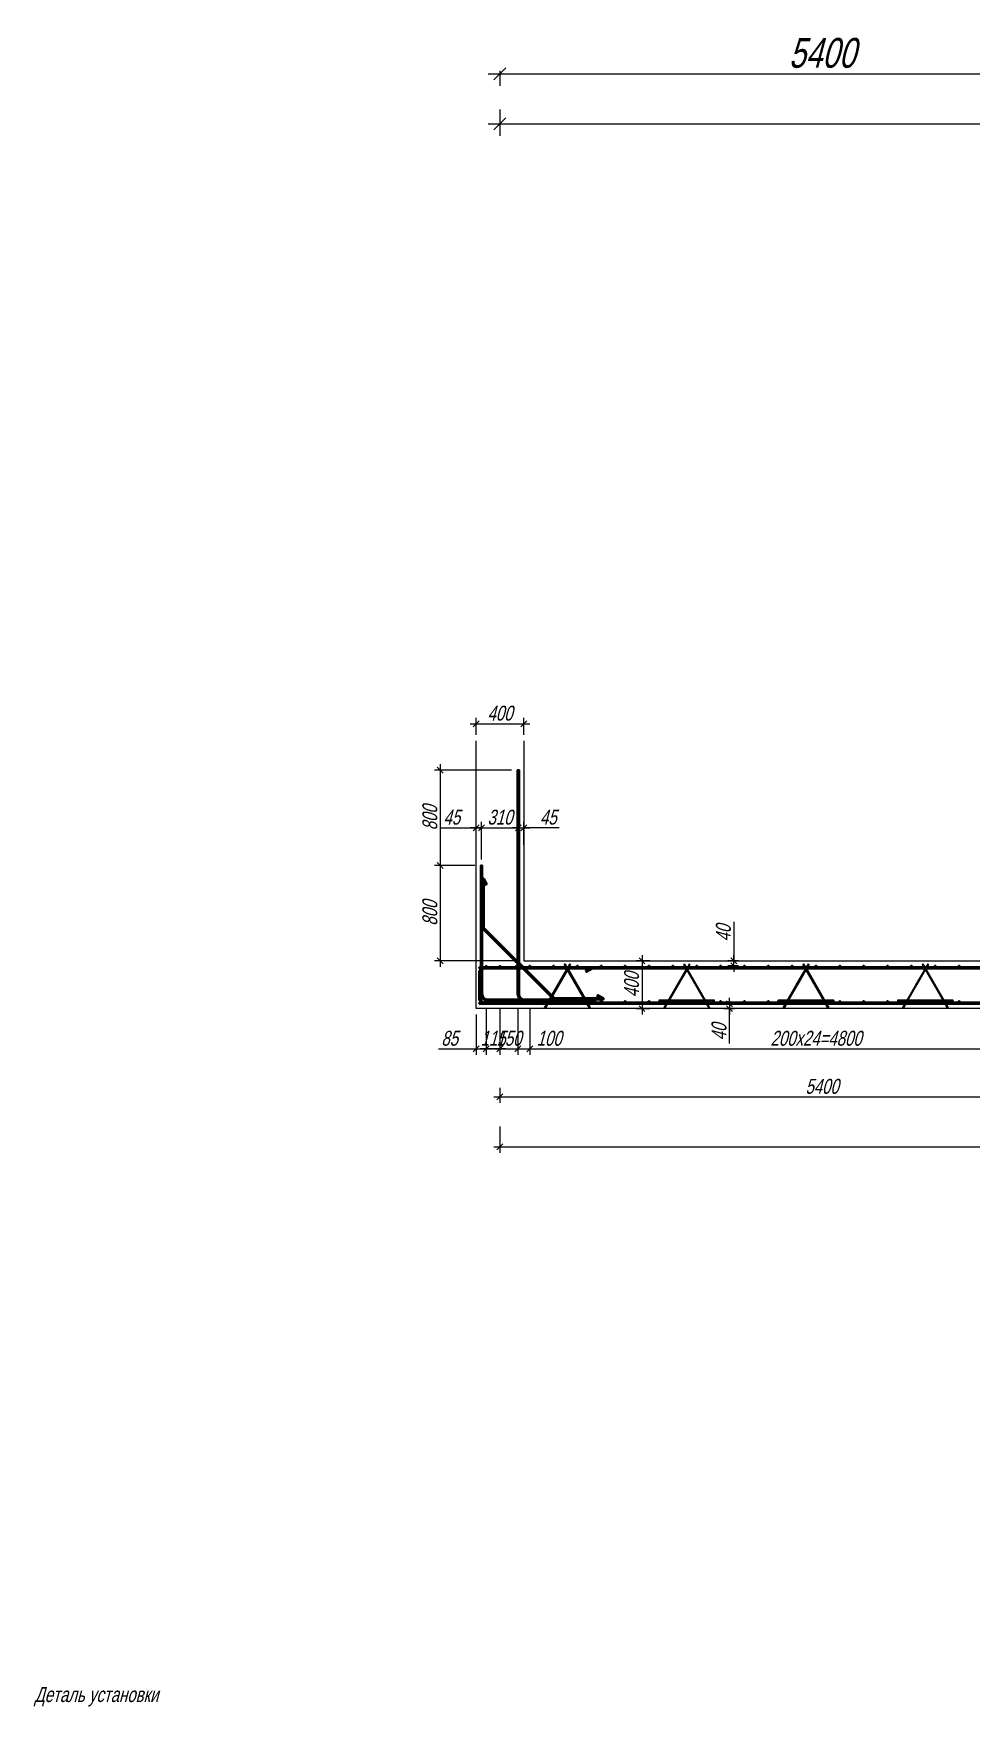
# Model space of a CAD drawing. Header units: millimetres. Extents: x 5929542 to 6152618, y 10240044 to 10382466.
# Drawn here: x 6055959 to 6063824, y 10253646 to 10267675 of the extents above; entities that cross this region are included whole.
import ezdxf
from ezdxf.enums import TextEntityAlignment as Align

# ---------------------------------------------------------------- set-up
doc = ezdxf.new("R2010")
doc.units = ezdxf.units.MM
doc.header["$PDMODE"] = 35
doc.layers.get('Defpoints').update_dxf_attribs({"color": 253})
doc.layers.add('Standard', color=7, linetype='Continuous')
for name, color, linetype, lineweight in [('арматура', 7, 'Continuous', 40), ('Основная', 7, 'Continuous', 30), ('Построения', 7, 'Continuous', 13), ('Размеры', 172, 'Continuous', 13), ('Текст', 134, 'Continuous', 13)]:
    doc.layers.add(name, color=color, linetype=linetype, lineweight=lineweight)
doc.styles.add('GOST 2.304', font='mipgost.ttf', dxfattribs={"width": 0.75, "oblique": 15})
doc.dimstyles.new('SPDS', dxfattribs={"dimtxt": 2.5, "dimasz": 1, "dimexe": 1, "dimexo": 1, "dimgap": 0.5, "dimtad": 1, "dimdec": 0, "dimrnd": 0.001, "dimtxsty": 'GOST 2.304', "dimblk": 'OBLIQUE', "dimcen": 2.5, "dimdle": 1, "dimclrd": 256, "dimclre": 256, "dimclrt": 256, "dimadec": 0, "dimazin": 2, "dimtfac": 0.75, "dimtdec": 0, "dimtmove": 1, "dimatfit": 3, "dimfxl": 1, "dimtolj": 1, "dimlwd": -1, "dimlwe": -1, "dimarcsym": 0})

# ---------------------------------------------------------------- blocks, each defined once
blk = doc.blocks.new('_Oblique')
at = {"color": 0, "linetype": 'ByBlock', "lineweight": -2}
blk.add_line((-0.5, -0.5), (0.5, 0.5), dxfattribs=at)
blk = doc.blocks.new('*D281')
at = {"layer": 'Defpoints', "color": 0, "ltscale": 100, "transparency": 16777216}
for p in [(6059870, 10267137), (6070670, 10267137), (6070670, 10266917)]:
    blk.add_point(p, dxfattribs=at)
at = {"layer": 'Размеры', "ltscale": 100, "transparency": 16777216}
for p, q in [((6059770, 10266917), (6070770, 10266917)), ((6059870, 10267037), (6059870, 10266817)), ((6070670, 10267037), (6070670, 10266817))]:
    blk.add_line(p, q, dxfattribs=at)
at = {"layer": 'Размеры', "ltscale": 100, "transparency": 16777216, "xscale": 100, "yscale": 100, "zscale": 100, "rotation": 180}
blk.add_blockref('_Oblique', (6059870, 10266917), dxfattribs=at)
at = {"layer": 'Размеры', "ltscale": 100, "transparency": 16777216, "xscale": 100, "yscale": 100, "zscale": 100}
blk.add_blockref('_Oblique', (6070670, 10266917), dxfattribs=at)
at = {"layer": 'Размеры', "ltscale": 100, "transparency": 16777216, "insert": (6065270, 10267092), "char_height": 250, "attachment_point": 5, "style": 'GOST 2.304'}
blk.add_mtext('\\A1;10800', dxfattribs=at)
blk = doc.blocks.new('*D278')
at = {"layer": 'Defpoints', "color": 0, "ltscale": 100, "transparency": 16777216}
for p in [(6059870, 10267461), (6065270, 10267461), (6065270, 10267336)]:
    blk.add_point(p, dxfattribs=at)
at = {"layer": 'Размеры', "ltscale": 100, "transparency": 16777216}
for p, q in [((6059770, 10267336), (6065370, 10267336)), ((6059870, 10267361), (6059870, 10267236)), ((6065270, 10267361), (6065270, 10267236))]:
    blk.add_line(p, q, dxfattribs=at)
at = {"layer": 'Размеры', "ltscale": 100, "transparency": 16777216, "xscale": 100, "yscale": 100, "zscale": 100, "rotation": 180}
blk.add_blockref('_Oblique', (6059870, 10267336), dxfattribs=at)
at = {"layer": 'Размеры', "ltscale": 100, "transparency": 16777216, "xscale": 100, "yscale": 100, "zscale": 100}
blk.add_blockref('_Oblique', (6065270, 10267336), dxfattribs=at)
at = {"layer": 'Размеры', "ltscale": 100, "transparency": 16777216, "insert": (6062570, 10267511), "char_height": 250, "attachment_point": 5, "style": 'GOST 2.304'}
blk.add_mtext('\\A1;5400', dxfattribs=at)
blk = doc.blocks.new('*U388')
at = {"layer": 'арматура', "ltscale": 100}
for centre in [(0, 150), (0, -146)]:
    blk.add_circle(centre, 6, dxfattribs=at)
blk = doc.blocks.new('*U389')
at = {"layer": 'Основная', "color": 0, "linetype": 'ByBlock', "lineweight": -2, "transparency": 16777216}
for p in [(0, 0), (200, 0), (400, 0), (600, 0), (800, 0), (1000, 0), (1200, 0), (1400, 0), (1600, 0), (1800, 0), (2000, 0), (2200, 0), (2400, 0), (2600, 0), (2800, 0), (3000, 0), (3200, 0), (3400, 0), (3600, 0), (3800, 0), (4000, 0), (4200, 0), (4400, 0), (4600, 0), (4800, 0)]:
    blk.add_blockref('*U388', p, dxfattribs=at)
blk = doc.blocks.new('*D392')
at = {"layer": 'Defpoints', "color": 0, "ltscale": 100, "transparency": 16777216}
for p in [(6059670, 10259498), (6059755, 10259556), (6059755, 10259162)]:
    blk.add_point(p, dxfattribs=at)
at = {"layer": 'Размеры', "ltscale": 100, "transparency": 16777216}
for p, q in [((6059755, 10259506), (6059755, 10259112)), ((6059670, 10259448), (6059670, 10259112)), ((6059356, 10259162), (6059670, 10259162)), ((6059620, 10259162), (6059805, 10259162))]:
    blk.add_line(p, q, dxfattribs=at)
at = {"layer": 'Размеры', "ltscale": 100, "transparency": 16777216, "xscale": 50.00000000000001, "yscale": 50.00000000000001, "zscale": 50.00000000000001, "rotation": 180}
blk.add_blockref('_Oblique', (6059670, 10259162), dxfattribs=at)
at = {"layer": 'Размеры', "ltscale": 100, "transparency": 16777216, "xscale": 50.00000000000001, "yscale": 50.00000000000001, "zscale": 50.00000000000001}
blk.add_blockref('_Oblique', (6059755, 10259162), dxfattribs=at)
at = {"layer": 'Размеры', "ltscale": 100, "transparency": 16777216, "insert": (6059448, 10259249), "char_height": 125, "attachment_point": 5, "style": 'GOST 2.304'}
blk.add_mtext('\\A1;85', dxfattribs=at)
blk = doc.blocks.new('*D393')
at = {"layer": 'Defpoints', "color": 0, "ltscale": 100, "transparency": 16777216}
for p in [(6059870, 10259556), (6060020, 10259556), (6060020, 10259162)]:
    blk.add_point(p, dxfattribs=at)
at = {"layer": 'Размеры', "ltscale": 100, "transparency": 16777216}
for p, q in [((6059870, 10259506), (6059870, 10259112)), ((6060020, 10259506), (6060020, 10259112)), ((6059820, 10259162), (6060070, 10259162))]:
    blk.add_line(p, q, dxfattribs=at)
at = {"layer": 'Размеры', "ltscale": 100, "transparency": 16777216, "xscale": 50.00000000000001, "yscale": 50.00000000000001, "zscale": 50.00000000000001, "rotation": 180}
blk.add_blockref('_Oblique', (6059870, 10259162), dxfattribs=at)
at = {"layer": 'Размеры', "ltscale": 100, "transparency": 16777216, "xscale": 50.00000000000001, "yscale": 50.00000000000001, "zscale": 50.00000000000001}
blk.add_blockref('_Oblique', (6060020, 10259162), dxfattribs=at)
at = {"layer": 'Размеры', "ltscale": 100, "transparency": 16777216, "insert": (6059945, 10259249), "char_height": 125, "attachment_point": 5, "style": 'GOST 2.304'}
blk.add_mtext('\\A1;150', dxfattribs=at)
blk = doc.blocks.new('*D394')
at = {"layer": 'Defpoints', "color": 0, "ltscale": 100, "transparency": 16777216}
for p in [(6060020, 10259556), (6060120, 10259556), (6060120, 10259162)]:
    blk.add_point(p, dxfattribs=at)
at = {"layer": 'Размеры', "ltscale": 100, "transparency": 16777216}
for p, q in [((6060020, 10259506), (6060020, 10259112)), ((6060120, 10259506), (6060120, 10259112)), ((6059970, 10259162), (6060170, 10259162))]:
    blk.add_line(p, q, dxfattribs=at)
at = {"layer": 'Размеры', "ltscale": 100, "transparency": 16777216, "xscale": 50.00000000000001, "yscale": 50.00000000000001, "zscale": 50.00000000000001, "rotation": 180}
blk.add_blockref('_Oblique', (6060020, 10259162), dxfattribs=at)
at = {"layer": 'Размеры', "ltscale": 100, "transparency": 16777216, "xscale": 50.00000000000001, "yscale": 50.00000000000001, "zscale": 50.00000000000001}
blk.add_blockref('_Oblique', (6060120, 10259162), dxfattribs=at)
at = {"layer": 'Размеры', "ltscale": 100, "transparency": 16777216, "insert": (6060282, 10259249), "char_height": 125, "attachment_point": 5, "style": 'GOST 2.304'}
blk.add_mtext('\\A1;100', dxfattribs=at)
blk = doc.blocks.new('*D395')
at = {"layer": 'Defpoints', "color": 0, "ltscale": 100, "transparency": 16777216}
for p in [(6059755, 10259556), (6059870, 10259556), (6059755, 10259162)]:
    blk.add_point(p, dxfattribs=at)
at = {"layer": 'Размеры', "ltscale": 100, "transparency": 16777216}
for p, q in [((6059755, 10259506), (6059755, 10259112)), ((6059870, 10259506), (6059870, 10259112)), ((6059920, 10259162), (6059705, 10259162))]:
    blk.add_line(p, q, dxfattribs=at)
at = {"layer": 'Размеры', "ltscale": 100, "transparency": 16777216, "xscale": 50.00000000000001, "yscale": 50.00000000000001, "zscale": 50.00000000000001, "rotation": 180}
blk.add_blockref('_Oblique', (6059755, 10259162), dxfattribs=at)
at = {"layer": 'Размеры', "ltscale": 100, "transparency": 16777216, "xscale": 50.00000000000001, "yscale": 50.00000000000001, "zscale": 50.00000000000001}
blk.add_blockref('_Oblique', (6059870, 10259162), dxfattribs=at)
at = {"layer": 'Размеры', "ltscale": 100, "transparency": 16777216, "insert": (6059812, 10259249), "char_height": 125, "attachment_point": 5, "style": 'GOST 2.304'}
blk.add_mtext('\\A1;115', dxfattribs=at)
blk = doc.blocks.new('*D396')
at = {"layer": 'Defpoints', "color": 0, "ltscale": 100, "transparency": 16777216}
for p in [(6060120, 10259556), (6064920, 10259556), (6064920, 10259162)]:
    blk.add_point(p, dxfattribs=at)
at = {"layer": 'Размеры', "ltscale": 100, "transparency": 16777216}
for p, q in [((6060120, 10259506), (6060120, 10259112)), ((6064920, 10259506), (6064920, 10259112)), ((6060070, 10259162), (6064970, 10259162))]:
    blk.add_line(p, q, dxfattribs=at)
at = {"layer": 'Размеры', "ltscale": 100, "transparency": 16777216, "xscale": 50.00000000000001, "yscale": 50.00000000000001, "zscale": 50.00000000000001, "rotation": 180}
blk.add_blockref('_Oblique', (6060120, 10259162), dxfattribs=at)
at = {"layer": 'Размеры', "ltscale": 100, "transparency": 16777216, "xscale": 50.00000000000001, "yscale": 50.00000000000001, "zscale": 50.00000000000001}
blk.add_blockref('_Oblique', (6064920, 10259162), dxfattribs=at)
at = {"layer": 'Размеры', "ltscale": 100, "transparency": 16777216, "insert": (6062520, 10259249), "char_height": 125, "attachment_point": 5, "style": 'GOST 2.304'}
blk.add_mtext('\\A1;200х24=4800', dxfattribs=at)
blk = doc.blocks.new('фывфывы')
at = {"layer": 'Standard', "color": 7, "linetype": 'Continuous', "lineweight": 30}
for p, q in [((6061816, 10259825), (6061654, 10259545)), ((6061820, 10259817), (6061663, 10259545)), ((6061816, 10259825), (6061739, 10259693)), ((6061820, 10259817), (6061749, 10259693)), ((6061793, 10259864), (6061800, 10259868)), ((6061793, 10259864), (6061806, 10259841)), ((6061800, 10259868), (6061816, 10259841)), ((6061813, 10259829), (6061977, 10259545)), ((6061823, 10259829), (6061987, 10259545)), ((6061841, 10259868), (6061825, 10259841)), ((6061827, 10259829), (6061825, 10259825)), ((6061847, 10259864), (6061834, 10259841)), ((6061847, 10259864), (6061841, 10259868)), ((6061587, 10259565), (6061587, 10259557)), ((6061666, 10259565), (6061587, 10259565)), ((6061587, 10259557), (6061661, 10259557)), ((6061647, 10259533), (6061629, 10259502)), ((6061629, 10259502), (6061636, 10259498)), ((6061656, 10259533), (6061636, 10259498)), ((6061670, 10259557), (6061970, 10259557)), ((6061966, 10259565), (6061675, 10259565)), ((6062054, 10259565), (6061975, 10259565)), ((6061980, 10259557), (6062054, 10259557)), ((6061984, 10259533), (6062004, 10259498)), ((6061993, 10259533), (6062011, 10259502)), ((6062011, 10259502), (6062004, 10259498)), ((6062054, 10259557), (6062054, 10259565))]:
    blk.add_line(p, q, dxfattribs=at)
for centre in [(6061811, 10259825), (6061830, 10259825), (6061654, 10259553), (6061987, 10259553)]:
    blk.add_circle(centre, 4, dxfattribs=at)
blk = doc.blocks.new('ваваав')
at = {"layer": 'Построения', "color": 7, "linetype": 'Continuous'}
for p, q in [((6061431, 10259825), (6061270, 10259545)), ((6061436, 10259817), (6061279, 10259545)), ((6061431, 10259825), (6061355, 10259693)), ((6061436, 10259817), (6061364, 10259693)), ((6061409, 10259864), (6061416, 10259868)), ((6061409, 10259864), (6061422, 10259841)), ((6061416, 10259868), (6061431, 10259841)), ((6061429, 10259829), (6061593, 10259545)), ((6061438, 10259829), (6061602, 10259545)), ((6061456, 10259868), (6061441, 10259841)), ((6061443, 10259829), (6061441, 10259825)), ((6061463, 10259864), (6061450, 10259841)), ((6061463, 10259864), (6061456, 10259868)), ((6061203, 10259565), (6061203, 10259557)), ((6061281, 10259565), (6061203, 10259565)), ((6061203, 10259557), (6061277, 10259557)), ((6061263, 10259533), (6061245, 10259502)), ((6061245, 10259502), (6061252, 10259498)), ((6061272, 10259533), (6061252, 10259498)), ((6061286, 10259557), (6061586, 10259557)), ((6061581, 10259565), (6061291, 10259565)), ((6061670, 10259565), (6061591, 10259565)), ((6061595, 10259557), (6061670, 10259557)), ((6061600, 10259533), (6061620, 10259498)), ((6061609, 10259533), (6061627, 10259502)), ((6061627, 10259502), (6061620, 10259498)), ((6061670, 10259557), (6061670, 10259565))]:
    blk.add_line(p, q, dxfattribs=at)
for centre in [(6061427, 10259825), (6061445, 10259825), (6061269, 10259553), (6061603, 10259553)]:
    blk.add_circle(centre, 4, dxfattribs=at)
blk = doc.blocks.new('*D410')
at = {"layer": 'Defpoints', "color": 0, "ltscale": 100, "transparency": 16777216}
for p in [(6059870, 10258559), (6070670, 10258559), (6070670, 10258339)]:
    blk.add_point(p, dxfattribs=at)
at = {"layer": 'Размеры', "ltscale": 100, "transparency": 16777216}
for p, q in [((6059870, 10258509), (6059870, 10258289)), ((6070670, 10258509), (6070670, 10258289)), ((6059820, 10258339), (6070720, 10258339))]:
    blk.add_line(p, q, dxfattribs=at)
at = {"layer": 'Размеры', "ltscale": 100, "transparency": 16777216, "xscale": 50.00000000000001, "yscale": 50.00000000000001, "zscale": 50.00000000000001, "rotation": 180}
blk.add_blockref('_Oblique', (6059870, 10258339), dxfattribs=at)
at = {"layer": 'Размеры', "ltscale": 100, "transparency": 16777216, "xscale": 50.00000000000001, "yscale": 50.00000000000001, "zscale": 50.00000000000001}
blk.add_blockref('_Oblique', (6070670, 10258339), dxfattribs=at)
at = {"layer": 'Размеры', "ltscale": 100, "transparency": 16777216, "insert": (6065270, 10258427), "char_height": 125, "attachment_point": 5, "style": 'GOST 2.304'}
blk.add_mtext('\\A1;10800', dxfattribs=at)
blk = doc.blocks.new('*D411')
at = {"layer": 'Defpoints', "color": 0, "ltscale": 100, "transparency": 16777216}
for p in [(6059870, 10258883), (6065270, 10258883), (6065270, 10258759)]:
    blk.add_point(p, dxfattribs=at)
at = {"layer": 'Размеры', "ltscale": 100, "transparency": 16777216}
for p, q in [((6059870, 10258833), (6059870, 10258709)), ((6065270, 10258833), (6065270, 10258709)), ((6059820, 10258759), (6065320, 10258759))]:
    blk.add_line(p, q, dxfattribs=at)
at = {"layer": 'Размеры', "ltscale": 100, "transparency": 16777216, "xscale": 50.00000000000001, "yscale": 50.00000000000001, "zscale": 50.00000000000001, "rotation": 180}
blk.add_blockref('_Oblique', (6059870, 10258759), dxfattribs=at)
at = {"layer": 'Размеры', "ltscale": 100, "transparency": 16777216, "xscale": 50.00000000000001, "yscale": 50.00000000000001, "zscale": 50.00000000000001}
blk.add_blockref('_Oblique', (6065270, 10258759), dxfattribs=at)
at = {"layer": 'Размеры', "ltscale": 100, "transparency": 16777216, "insert": (6062570, 10258846), "char_height": 125, "attachment_point": 5, "style": 'GOST 2.304'}
blk.add_mtext('\\A1;5400', dxfattribs=at)
blk = doc.blocks.new('*D413')
at = {"layer": 'Defpoints', "color": 0, "ltscale": 100, "transparency": 16777216}
for p in [(6059670, 10261015), (6059670, 10260814), (6059716, 10260698)]:
    blk.add_point(p, dxfattribs=at)
at = {"layer": 'Размеры', "ltscale": 100, "transparency": 16777216}
for p, q in [((6059670, 10260864), (6059670, 10261065)), ((6059716, 10260748), (6059716, 10261065)), ((6059374, 10261015), (6059670, 10261015)), ((6059670, 10261015), (6059620, 10261015)), ((6059716, 10261015), (6059670, 10261015)), ((6059716, 10261015), (6059670, 10261015)), ((6059716, 10261015), (6059766, 10261015))]:
    blk.add_line(p, q, dxfattribs=at)
at = {"layer": 'Размеры', "ltscale": 100, "transparency": 16777216, "xscale": 50.00000000000001, "yscale": 50.00000000000001, "zscale": 50.00000000000001}
blk.add_blockref('_Oblique', (6059670, 10261015), dxfattribs=at)
at = {"layer": 'Размеры', "ltscale": 100, "transparency": 16777216, "xscale": 50.00000000000001, "yscale": 50.00000000000001, "zscale": 50.00000000000001, "rotation": 180}
blk.add_blockref('_Oblique', (6059716, 10261015), dxfattribs=at)
at = {"layer": 'Размеры', "ltscale": 100, "transparency": 16777216, "insert": (6059466, 10261103), "char_height": 125, "attachment_point": 5, "style": 'GOST 2.304'}
blk.add_mtext('\\A1;45', dxfattribs=at)
blk = doc.blocks.new('*D414')
at = {"layer": 'Defpoints', "color": 0, "ltscale": 100, "transparency": 16777216}
for p in [(6060024, 10261015), (6060024, 10260876), (6059716, 10260698)]:
    blk.add_point(p, dxfattribs=at)
at = {"layer": 'Размеры', "ltscale": 100, "transparency": 16777216}
for p, q in [((6059716, 10260748), (6059716, 10261065)), ((6060024, 10260926), (6060024, 10261065)), ((6059666, 10261015), (6060074, 10261015))]:
    blk.add_line(p, q, dxfattribs=at)
at = {"layer": 'Размеры', "ltscale": 100, "transparency": 16777216, "xscale": 50.00000000000001, "yscale": 50.00000000000001, "zscale": 50.00000000000001, "rotation": 180}
blk.add_blockref('_Oblique', (6059716, 10261015), dxfattribs=at)
at = {"layer": 'Размеры', "ltscale": 100, "transparency": 16777216, "xscale": 50.00000000000001, "yscale": 50.00000000000001, "zscale": 50.00000000000001}
blk.add_blockref('_Oblique', (6060024, 10261015), dxfattribs=at)
at = {"layer": 'Размеры', "ltscale": 100, "transparency": 16777216, "insert": (6059870, 10261103), "char_height": 125, "attachment_point": 5, "style": 'GOST 2.304'}
blk.add_mtext('\\A1;310', dxfattribs=at)
blk = doc.blocks.new('*D415')
at = {"layer": 'Defpoints', "color": 0, "ltscale": 100, "transparency": 16777216}
for p in [(6060024, 10260926), (6060070, 10261015), (6060070, 10260821)]:
    blk.add_point(p, dxfattribs=at)
at = {"layer": 'Размеры', "ltscale": 100, "transparency": 16777216}
for p, q in [((6060024, 10260976), (6060024, 10261065)), ((6060070, 10260871), (6060070, 10261065)), ((6060024, 10261015), (6059974, 10261015)), ((6060024, 10261015), (6060070, 10261015)), ((6060024, 10261015), (6060070, 10261015)), ((6060070, 10261015), (6060120, 10261015)), ((6060367, 10261015), (6060070, 10261015))]:
    blk.add_line(p, q, dxfattribs=at)
at = {"layer": 'Размеры', "ltscale": 100, "transparency": 16777216, "xscale": 50.00000000000001, "yscale": 50.00000000000001, "zscale": 50.00000000000001}
blk.add_blockref('_Oblique', (6060024, 10261015), dxfattribs=at)
at = {"layer": 'Размеры', "ltscale": 100, "transparency": 16777216, "xscale": 50.00000000000001, "yscale": 50.00000000000001, "zscale": 50.00000000000001, "rotation": 180}
blk.add_blockref('_Oblique', (6060070, 10261015), dxfattribs=at)
at = {"layer": 'Размеры', "ltscale": 100, "transparency": 16777216, "insert": (6060275, 10261103), "char_height": 125, "attachment_point": 5, "style": 'GOST 2.304'}
blk.add_mtext('\\A1;45', dxfattribs=at)
blk = doc.blocks.new('*D416')
at = {"layer": 'Defpoints', "color": 0, "ltscale": 100, "transparency": 16777216}
for p in [(6061831, 10259898), (6061920, 10259898), (6061920, 10259858)]:
    blk.add_point(p, dxfattribs=at)
at = {"layer": 'Размеры', "ltscale": 100, "transparency": 16777216}
for p, q in [((6061831, 10260226), (6061831, 10259898)), ((6061831, 10259898), (6061831, 10259948)), ((6061870, 10259898), (6061781, 10259898)), ((6061870, 10259858), (6061781, 10259858)), ((6061831, 10259858), (6061831, 10259898)), ((6061831, 10259858), (6061831, 10259898)), ((6061831, 10259858), (6061831, 10259808))]:
    blk.add_line(p, q, dxfattribs=at)
at = {"layer": 'Размеры', "ltscale": 100, "transparency": 16777216, "xscale": 50.00000000000001, "yscale": 50.00000000000001, "zscale": 50.00000000000001}
for p, rotation in [((6061831, 10259898), 270), ((6061831, 10259858), 90)]:
    blk.add_blockref('_Oblique', p, dxfattribs=dict(at, rotation=rotation))
at = {"layer": 'Размеры', "ltscale": 100, "transparency": 16777216, "insert": (6061744, 10260131), "char_height": 125, "attachment_point": 5, "rotation": 90, "style": 'GOST 2.304'}
blk.add_mtext('\\A1;40', dxfattribs=at)
blk = doc.blocks.new('*D417')
at = {"layer": 'Defpoints', "color": 0, "ltscale": 100, "transparency": 16777216}
for p in [(6061795, 10259498), (6061887, 10259538), (6061887, 10259498)]:
    blk.add_point(p, dxfattribs=at)
at = {"layer": 'Размеры', "ltscale": 100, "transparency": 16777216}
for p, q in [((6061837, 10259538), (6061745, 10259538)), ((6061837, 10259498), (6061745, 10259498)), ((6061795, 10259538), (6061795, 10259588)), ((6061795, 10259538), (6061795, 10259498)), ((6061795, 10259538), (6061795, 10259498)), ((6061795, 10259498), (6061795, 10259448)), ((6061795, 10259207), (6061795, 10259498))]:
    blk.add_line(p, q, dxfattribs=at)
at = {"layer": 'Размеры', "ltscale": 100, "transparency": 16777216, "xscale": 50.00000000000001, "yscale": 50.00000000000001, "zscale": 50.00000000000001}
for p, rotation in [((6061795, 10259538), 270), ((6061795, 10259498), 90)]:
    blk.add_blockref('_Oblique', p, dxfattribs=dict(at, rotation=rotation))
at = {"layer": 'Размеры', "ltscale": 100, "transparency": 16777216, "insert": (6061707, 10259302), "char_height": 125, "attachment_point": 5, "rotation": 90, "style": 'GOST 2.304'}
blk.add_mtext('\\A1;40', dxfattribs=at)
blk = doc.blocks.new('*D424')
at = {"layer": 'Defpoints', "color": 0, "ltscale": 100, "transparency": 16777216}
for p in [(6060070, 10261887), (6059670, 10261743), (6060070, 10261743)]:
    blk.add_point(p, dxfattribs=at)
at = {"layer": 'Размеры', "ltscale": 100, "transparency": 16777216}
for p, q in [((6059620, 10261887), (6060120, 10261887)), ((6059670, 10261793), (6059670, 10261937)), ((6060070, 10261793), (6060070, 10261937))]:
    blk.add_line(p, q, dxfattribs=at)
at = {"layer": 'Размеры', "ltscale": 100, "transparency": 16777216, "xscale": 50.00000000000001, "yscale": 50.00000000000001, "zscale": 50.00000000000001, "rotation": 180}
blk.add_blockref('_Oblique', (6059670, 10261887), dxfattribs=at)
at = {"layer": 'Размеры', "ltscale": 100, "transparency": 16777216, "xscale": 50.00000000000001, "yscale": 50.00000000000001, "zscale": 50.00000000000001}
blk.add_blockref('_Oblique', (6060070, 10261887), dxfattribs=at)
at = {"layer": 'Размеры', "ltscale": 100, "transparency": 16777216, "insert": (6059870, 10261975), "char_height": 125, "attachment_point": 5, "style": 'GOST 2.304'}
blk.add_mtext('\\A1;400', dxfattribs=at)
blk = doc.blocks.new('*D427')
at = {"layer": 'Defpoints', "color": 0, "ltscale": 100, "transparency": 16777216}
for p in [(6061177, 10259898), (6061061, 10259498), (6061177, 10259498)]:
    blk.add_point(p, dxfattribs=at)
at = {"layer": 'Размеры', "ltscale": 100, "transparency": 16777216}
for p, q in [((6061061, 10259948), (6061061, 10259448)), ((6061127, 10259898), (6061011, 10259898)), ((6061127, 10259498), (6061011, 10259498))]:
    blk.add_line(p, q, dxfattribs=at)
at = {"layer": 'Размеры', "ltscale": 100, "transparency": 16777216, "xscale": 50.00000000000001, "yscale": 50.00000000000001, "zscale": 50.00000000000001}
for p, rotation in [((6061061, 10259898), 90), ((6061061, 10259498), 270)]:
    blk.add_blockref('_Oblique', p, dxfattribs=dict(at, rotation=rotation))
at = {"layer": 'Размеры', "ltscale": 100, "transparency": 16777216, "insert": (6060974, 10259698), "char_height": 125, "attachment_point": 5, "rotation": 90, "style": 'GOST 2.304'}
blk.add_mtext('\\A1;400', dxfattribs=at)
blk = doc.blocks.new('*D428')
at = {"layer": 'Defpoints', "color": 0, "ltscale": 100, "transparency": 16777216}
for p in [(6059710, 10260698), (6059370, 10259898), (6060070, 10259898)]:
    blk.add_point(p, dxfattribs=at)
at = {"layer": 'Размеры', "ltscale": 100, "transparency": 16777216}
for p, q in [((6059370, 10260748), (6059370, 10259848)), ((6059660, 10260698), (6059320, 10260698)), ((6060020, 10259898), (6059320, 10259898))]:
    blk.add_line(p, q, dxfattribs=at)
at = {"layer": 'Размеры', "ltscale": 100, "transparency": 16777216, "xscale": 50.00000000000001, "yscale": 50.00000000000001, "zscale": 50.00000000000001}
for p, rotation in [((6059370, 10260698), 90), ((6059370, 10259898), 270)]:
    blk.add_blockref('_Oblique', p, dxfattribs=dict(at, rotation=rotation))
at = {"layer": 'Размеры', "ltscale": 100, "transparency": 16777216, "insert": (6059283, 10260298), "char_height": 125, "attachment_point": 5, "rotation": 90, "style": 'GOST 2.304'}
blk.add_mtext('\\A1;800', dxfattribs=at)
blk = doc.blocks.new('*D429')
at = {"layer": 'Defpoints', "color": 0, "ltscale": 100, "transparency": 16777216}
for p in [(6060018, 10261498), (6059370, 10260698), (6059552, 10260698)]:
    blk.add_point(p, dxfattribs=at)
at = {"layer": 'Размеры', "ltscale": 100, "transparency": 16777216}
for p, q in [((6059968, 10261498), (6059320, 10261498)), ((6059370, 10261548), (6059370, 10260648)), ((6059502, 10260698), (6059320, 10260698))]:
    blk.add_line(p, q, dxfattribs=at)
at = {"layer": 'Размеры', "ltscale": 100, "transparency": 16777216, "xscale": 50.00000000000001, "yscale": 50.00000000000001, "zscale": 50.00000000000001}
for p, rotation in [((6059370, 10261498), 90), ((6059370, 10260698), 270)]:
    blk.add_blockref('_Oblique', p, dxfattribs=dict(at, rotation=rotation))
at = {"layer": 'Размеры', "ltscale": 100, "transparency": 16777216, "insert": (6059283, 10261098), "char_height": 125, "attachment_point": 5, "rotation": 90, "style": 'GOST 2.304'}
blk.add_mtext('\\A1;800', dxfattribs=at)

msp = doc.modelspace()

# ---------------------------------------------------------------- linework, layer by layer
at = {"layer": 'арматура', "ltscale": 100}
for p, q in [((6059694.70715, 10259846.32768), (6059694.70715, 10259834.32768)), ((6059694.70715, 10259550.32768), (6059694.70715, 10259538.32768))]:
    msp.add_line(p, q, dxfattribs=at)
at = {"layer": 'арматура', "color": 1, "ltscale": 100}
for points in [[(6060029.70715, 10259898.32768), (6060029.70715, 10261498.32768), (6060017.70715, 10261498.32768), (6060017.70715, 10259898.32768), (6060017.70715, 10259622.32768, 0.4142135624), (6060077.70715, 10259562.32768), (6060607.92623, 10259562.32768), (6060607.92623, 10259574.32768), (6060077.70715, 10259574.32768, -0.4142135624), (6060029.70715, 10259622.32768)], [(6059721.70715, 10259898.32768), (6059721.70715, 10260698.32768), (6059709.70715, 10260698.32768), (6059709.70715, 10259898.32768), (6059709.70715, 10259622.32768, 0.4142135624), (6059769.70715, 10259562.32768), (6060299.92623, 10259562.32768), (6060299.92623, 10259574.32768), (6059769.70715, 10259574.32768, -0.4142135624), (6059721.70715, 10259622.32768)]]:
    msp.add_lwpolyline(points, format="xyb", close=True, dxfattribs=at)
at = {"layer": 'арматура', "color": 5, "ltscale": 100}
msp.add_lwpolyline([(6060711.78299, 10259586.32768), (6060334.97923, 10259586.32768, -0.1989123674), (6060318.00888, 10259593.3569), (6059740.73659, 10260170.62919, -0.1989123674), (6059733.70715, 10260187.59976), (6059733.70715, 10260564.40352), (6059748.27486, 10260537.42647), (6059758.8337, 10260543.12828), (6059733.70715, 10260589.65863), (6059721.70715, 10260589.65863), (6059721.70715, 10260187.59976, 0.1989123674), (6059732.2513, 10260162.14391), (6060309.52338, 10259584.87183, 0.1989123674), (6060334.97923, 10259574.32768), (6060737.0381, 10259574.32768), (6060737.0381, 10259586.32768), (6060690.50775, 10259611.45423), (6060684.80594, 10259600.89538), (6060711.78299, 10259586.32768)], format="xyb", dxfattribs=at)
at = {"layer": 'арматура', "ltscale": 100}
for points in [[(6059694.70715, 10259846.32768), (6070847.03914, 10259846.32768)], [(6070847.03914, 10259834.32768), (6059694.70715, 10259834.32768)], [(6059694.70715, 10259550.32768), (6070847.03914, 10259550.32768)], [(6070847.03914, 10259538.32768), (6059694.70715, 10259538.32768)]]:
    msp.add_lwpolyline(points, dxfattribs=at)
at = {"layer": 'арматура', "color": 3, "ltscale": 100}
msp.add_lwpolyline([(6060644.70715, 10259538.32768), (6059742.70715, 10259538.32768, -0.4142135624), (6059694.70715, 10259586.32768), (6059694.70715, 10259798.32768, -0.4142135624), (6059742.70715, 10259846.32768), (6060644.70715, 10259846.32768), (6060644.70715, 10259834.32768), (6060594.75452, 10259805.53214), (6060588.76149, 10259815.92847), (6060620.67925, 10259834.32768), (6059742.70715, 10259834.32768, 0.4142135624), (6059706.70715, 10259798.32768), (6059706.70715, 10259586.32768, 0.4142135624), (6059742.70715, 10259550.32768), (6060620.67925, 10259550.32768), (6060588.76149, 10259568.72689), (6060594.75452, 10259579.12321), (6060644.70715, 10259550.32768)], format="xyb", close=True, dxfattribs=at)
at = {"layer": 'арматура', "ltscale": 100}
for radius, start, end in [(60, 269.999548533, 269.999999998), (48, 269.999643083, 269.999999999)]:
    msp.add_arc((6059754.70715, 10259598.32768), radius, start, end, dxfattribs=at)
at = {"layer": 'Основная', "ltscale": 100}
for centre in [(6059754.80007, 10259852.32768), (6059869.70715, 10259852.32768), (6060007.70715, 10259852.32768), (6059754.80007, 10259556.32768), (6059869.70715, 10259556.32768), (6060019.70715, 10259556.32768)]:
    msp.add_circle(centre, 6, dxfattribs=at)
at = {"layer": 'Построения', "ltscale": 100}
for points in [[(6059669.70715, 10259898.32768), (6059669.70715, 10261743.26232)], [(6060069.70715, 10261743.26232), (6060069.70715, 10259898.32768)], [(6070870.41076, 10259898.32768), (6070870.41076, 10259498.32768), (6059669.70715, 10259498.32768), (6059669.70715, 10259898.32768)], [(6060069.70715, 10259898.32768), (6065070.41076, 10259898.32768)]]:
    msp.add_lwpolyline(points, dxfattribs=at)

# ---------------------------------------------------------------- block references
at = {"layer": 'Основная'}
for name, p in [('*U389', (6060119.70715, 10259701.82768)), ('фывфывы', (-1384.29554, 5)), ('ваваав', (0, 5)), ('фывфывы', (615.70446, 5)), ('ваваав', (2000, 5))]:
    msp.add_blockref(name, p, dxfattribs=at)

# ---------------------------------------------------------------- texts
at = {"layer": 'Текст', "ltscale": 20, "style": 'GOST 2.304', "oblique": 15, "width": 0.75}
msp.add_text('Деталь установки', height=125, dxfattribs=at).set_placement((6056486.83978, 10253683.89407), align=Align.CENTER)

# ---------------------------------------------------------------- dimensions: what is measured, and where the dimension line sits
at = {"layer": 'Размеры', "ltscale": 100}
for base, p1, p2, override, picture, middle in [((6065270.41076, 10267336.4275), (6059869.70715, 10267460.99767), (6065270.41076, 10267460.99767), {"dimscale": 100, "dimlfac": 1, "dimrnd": 5, "dimtxsty": 'GOST 2.304', "dimtolj": 1}, '*D278', (6062570.05896, 10267511.4275)), ((6070670.41076, 10266917.11676), (6059869.70715, 10267136.65818), (6070670.41076, 10267136.65818), {"dimscale": 100, "dimlfac": 1, "dimrnd": 5, "dimtxsty": 'GOST 2.304', "dimtolj": 1}, '*D281', (6065270.05896, 10267092.11676)), ((6060069.70715, 10261887.21341), (6059669.70715, 10261743.26232), (6060069.70715, 10261743.26232), {"dimscale": 50, "dimrnd": 5}, '*D424', (6059869.70715, 10261974.71341)), ((6060023.70715, 10261015.24593), (6059715.70715, 10260698.32768), (6060023.70715, 10260876.34326), {"dimscale": 50, "dimrnd": 5}, '*D414', (6059869.70715, 10261102.74593)), ((6065270.41076, 10258758.74999), (6059869.70715, 10258883.32016), (6065270.41076, 10258883.32016), {"dimscale": 50, "dimlfac": 1, "dimrnd": 5, "dimtxsty": 'GOST 2.304', "dimtolj": 1}, '*D411', (6062570.05896, 10258846.24999)), ((6070670.41076, 10258339.43925), (6059869.70715, 10258558.98067), (6070670.41076, 10258558.98067), {"dimscale": 50, "dimlfac": 1, "dimrnd": 5, "dimtxsty": 'GOST 2.304', "dimtolj": 1}, '*D410', (6065270.05896, 10258426.93925))]:
    dim = msp.add_linear_dim(base=base, p1=p1, p2=p2, dimstyle='SPDS', override=override, dxfattribs=at)
    dim.commit()
    dim.dimension.update_dxf_attribs({"geometry": picture, "text_midpoint": middle})
for base, p1, p2, picture, middle in [((6059370.089, 10260698.32768), (6060017.70715, 10261498.32768), (6059552.26496, 10260698.32768), '*D429', (6059282.589, 10261098.32768)), ((6059370.089, 10259898.32768), (6059709.70715, 10260698.32768), (6060069.70715, 10259898.32768), '*D428', (6059282.589, 10260298.32768)), ((6061061.36559, 10259498.32768), (6061176.73207, 10259898.32768), (6061176.73207, 10259498.32768), '*D427', (6060973.86559, 10259698.32768))]:
    dim = msp.add_linear_dim(base=base, p1=p1, p2=p2, angle=90, dimstyle='SPDS', override={"dimscale": 50, "dimrnd": 5}, dxfattribs=at)
    dim.commit()
    dim.dimension.update_dxf_attribs({"geometry": picture, "text_midpoint": middle})
for base, p1, p2, override, picture, middle in [((6059669.70715, 10261015.24593), (6059715.70715, 10260698.32768), (6059669.70715, 10260814.46996), {"dimscale": 50, "dimrnd": 5}, '*D413', (6059465.6501, 10260977.21343)), ((6059754.80007, 10259161.9852), (6059669.70715, 10259498.32768), (6059754.80007, 10259556.32768), {"dimscale": 50, "dimlfac": 1, "dimrnd": 5, "dimtxsty": 'GOST 2.304', "dimtolj": 1}, '*D392', (6059447.75053, 10259292.49428)), ((6059754.80007, 10259161.9852), (6059869.70715, 10259556.32768), (6059754.80007, 10259556.32768), {"dimscale": 50, "dimrnd": 5}, '*D395', (6059812.25361, 10259161.9852)), ((6060019.70715, 10259161.9852), (6059869.70715, 10259556.32768), (6060019.70715, 10259556.32768), {"dimscale": 50, "dimrnd": 5}, '*D393', (6059944.70715, 10259161.9852)), ((6060119.70715, 10259161.9852), (6060019.70715, 10259556.32768), (6060119.70715, 10259556.32768), {"dimscale": 50, "dimrnd": 5}, '*D394', (6060282.47651, 10259161.9852))]:
    dim = msp.add_linear_dim(base=base, p1=p1, p2=p2, dimstyle='SPDS', override=override, dxfattribs=at)
    dim.commit()
    dim.dimension.update_dxf_attribs({"geometry": picture, "text_midpoint": middle, "dimtype": 160})
for base, p1, p2, angle, override, picture, middle in [((6060069.70715, 10261015.24593), (6060023.70715, 10260926.34326), (6060069.70715, 10260820.795), 180, {"dimscale": 50, "dimrnd": 5}, '*D415', (6060274.68896, 10260977.21343)), ((6061831.05727, 10259898.32768), (6061919.70715, 10259858.32768), (6061919.70715, 10259898.32768), 90, {"dimscale": 50, "dimlfac": 1, "dimrnd": 5, "dimtxsty": 'GOST 2.304', "dimtolj": 1}, '*D416', (6061853.17101, 10260131.14624)), ((6061794.8282, 10259498.32768), (6061886.96377, 10259538.32768), (6061886.96377, 10259498.32768), 90, {"dimscale": 50, "dimlfac": 1, "dimrnd": 5, "dimtxsty": 'GOST 2.304', "dimtolj": 1}, '*D417', (6061782.10909, 10259302.1508))]:
    dim = msp.add_linear_dim(base=base, p1=p1, p2=p2, angle=angle, dimstyle='SPDS', override=override, dxfattribs=at)
    dim.commit()
    dim.dimension.update_dxf_attribs({"geometry": picture, "text_midpoint": middle, "dimtype": 160})
dim = msp.add_linear_dim(base=(6064919.70715, 10259161.9852), p1=(6060119.70715, 10259556.32768), p2=(6064919.70715, 10259556.32768), text='200х24=<>', dimstyle='SPDS', override={"dimscale": 50, "dimrnd": 5}, dxfattribs=at)
dim.commit()
dim.dimension.update_dxf_attribs({"geometry": '*D396', "text_midpoint": (6062519.70715, 10259249.4852)})

doc.saveas('drawing.dxf')
